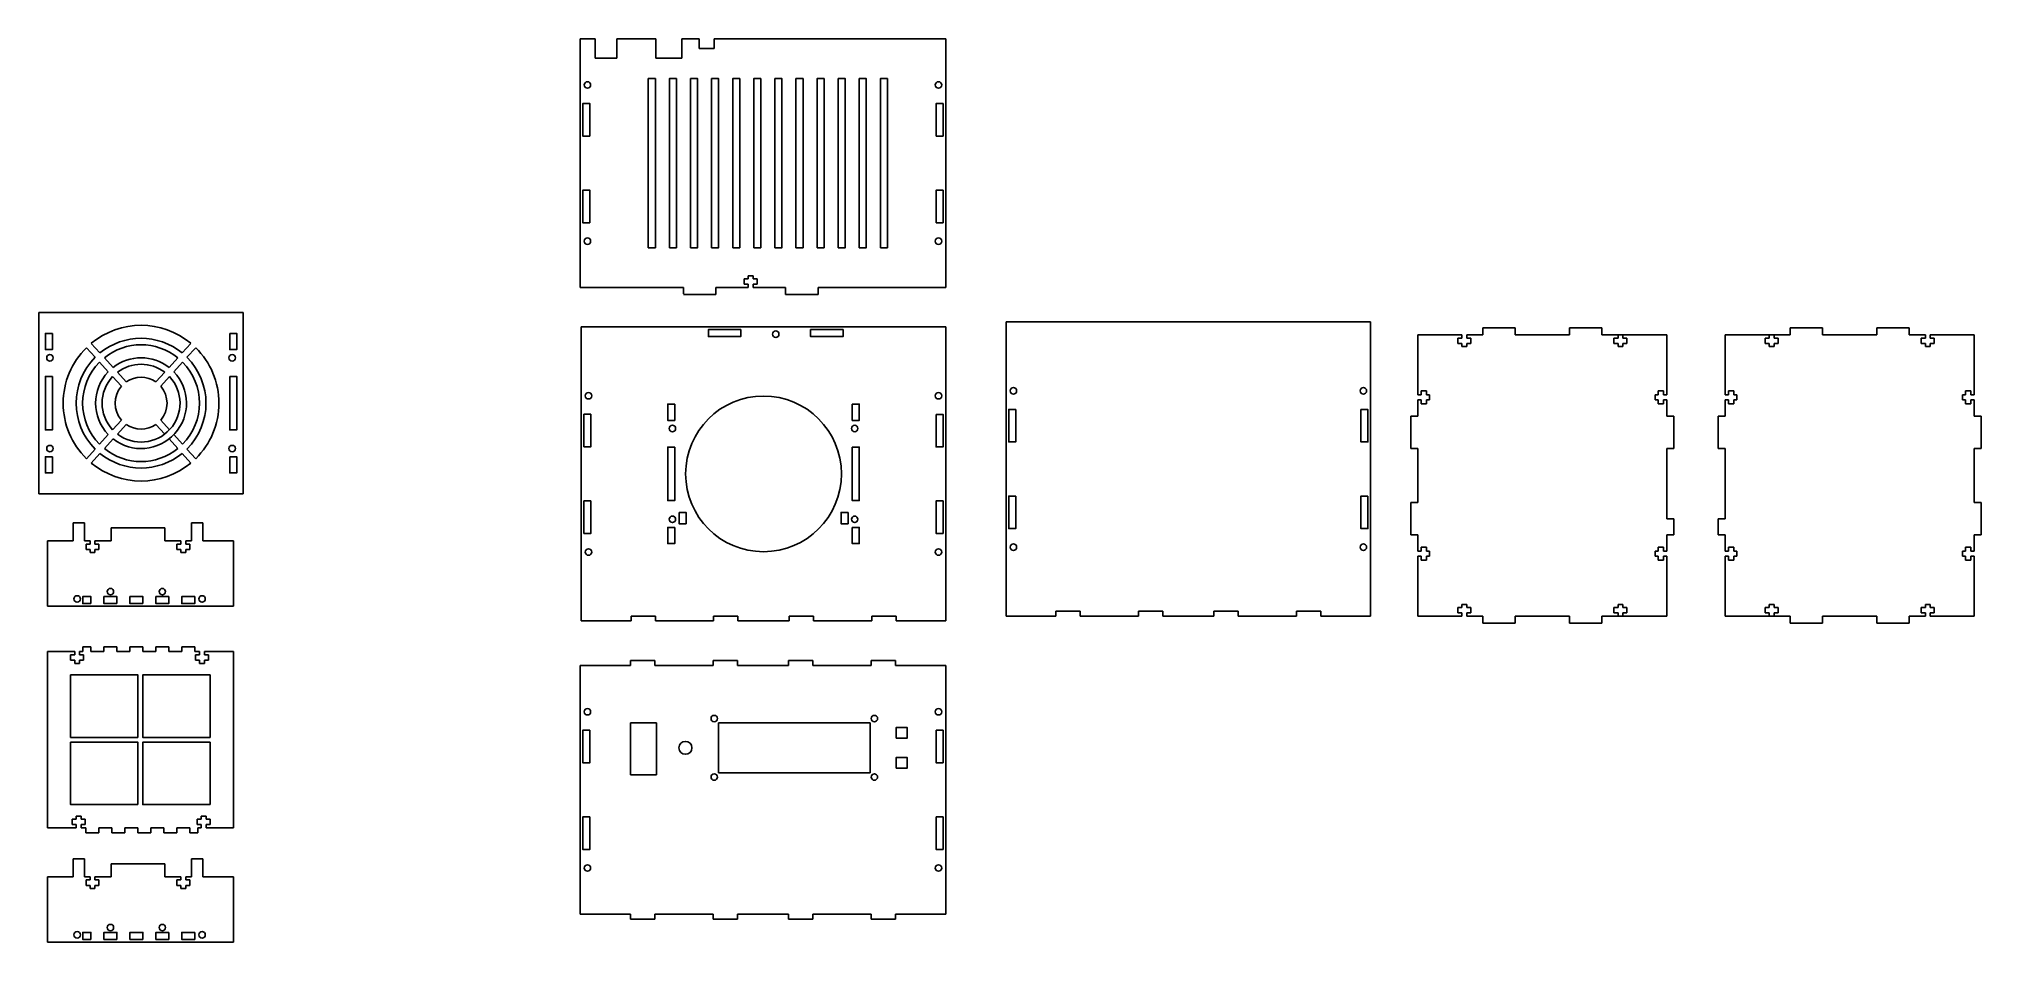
# Model space of a CAD drawing. Header units: millimetres. Extents: x -162 to 735, y 114 to 531.
import ezdxf

# ---------------------------------------------------------------- set-up
doc = ezdxf.new("R2010")
doc.units = ezdxf.units.MM
doc.layers.add('CAMADA_1', color=5, linetype='CONTINUOUS')

msp = doc.modelspace()

# ---------------------------------------------------------------- linework, layer by layer
at = {"layer": 'CAMADA_1', "linetype": 'Continuous'}
for p, q in [((87.89, 416.33), (87.89, 531.33)), ((87.89, 531.33), (94.89, 531.33)), ((94.89, 531.33), (94.89, 522.33)), ((104.89, 522.33), (104.89, 531.33)), ((104.89, 531.33), (122.89, 531.33)), ((122.89, 531.33), (122.89, 522.33)), ((134.89, 522.33), (134.89, 531.33)), ((134.89, 531.33), (142.89, 531.33)), ((142.89, 531.33), (142.89, 526.83)), ((149.89, 526.83), (149.89, 531.33)), ((149.89, 531.33), (256.89, 531.33)), ((256.89, 531.33), (256.89, 416.33)), ((94.89, 522.33), (104.89, 522.33)), ((122.89, 522.33), (134.89, 522.33)), ((142.89, 526.83), (149.89, 526.83)), ((111.14, 416.33), (87.89, 416.33)), ((111.14, 416.33), (135.64, 416.33)), ((135.64, 416.33), (135.64, 413.34)), ((135.64, 413.08), (150.64, 413.08)), ((150.64, 413.08), (150.64, 416.33)), ((150.64, 416.33), (165.64, 416.33)), ((167.89, 416.33), (182.89, 416.33)), ((182.89, 416.33), (182.89, 413.08)), ((182.89, 413.08), (197.89, 413.08)), ((197.89, 413.08), (197.89, 416.33)), ((197.89, 416.33), (233.64, 416.33)), ((233.64, 416.33), (256.89, 416.33)), ((-115.03, 404.84), (-162.28, 404.84)), ((-115.03, 404.84), (-67.78, 404.84)), ((88.42, 398.14), (88.42, 262.14)), ((88.42, 398.14), (256.92, 398.14)), ((256.92, 398.14), (256.92, 262.14)), ((284.78, 400.39), (284.78, 264.39)), ((284.78, 400.39), (453.28, 400.39)), ((453.28, 400.39), (453.28, 264.39)), ((505.12, 394.39), (505.12, 397.64)), ((505.12, 397.64), (520.12, 397.64)), ((520.12, 397.64), (520.12, 394.39)), ((545.19, 394.39), (545.19, 397.64)), ((545.19, 397.64), (560.19, 397.64)), ((560.19, 397.64), (560.19, 394.39)), ((662.17, 397.64), (647.17, 397.64)), ((647.17, 397.64), (647.17, 394.39)), ((662.17, 394.39), (662.17, 397.64)), ((702.25, 397.64), (687.25, 397.64)), ((687.25, 397.64), (687.25, 394.39)), ((702.25, 394.39), (702.25, 397.64)), ((-136.24, 384.05), (-140.27, 388.5)), ((-134.02, 386.06), (-138.05, 390.51)), ((-92.01, 390.51), (-96.04, 386.06)), ((-89.79, 388.5), (-93.82, 384.05)), ((475.15, 394.39), (475.15, 366.65)), ((475.15, 394.39), (495.43, 394.39)), ((497.68, 394.39), (505.12, 394.39)), ((520.12, 394.39), (545.19, 394.39)), ((560.19, 394.39), (590.15, 394.39)), ((590.15, 366.65), (590.15, 394.39)), ((647.17, 394.39), (617.21, 394.39)), ((617.21, 366.65), (617.21, 394.39)), ((687.25, 394.39), (662.17, 394.39)), ((709.69, 394.39), (702.25, 394.39)), ((732.21, 394.39), (711.94, 394.39)), ((732.21, 394.39), (732.21, 366.65)), ((-130.2, 377.36), (-134.23, 381.82)), ((-127.97, 379.38), (-132, 383.83)), ((-121.91, 372.67), (-125.95, 377.14)), ((-104.11, 377.14), (-108.15, 372.67)), ((-98.06, 383.83), (-102.09, 379.38)), ((-95.83, 381.82), (-99.86, 377.36)), ((-124.13, 370.66), (-128.18, 375.13)), ((-101.88, 375.13), (-105.93, 370.66)), ((475.15, 364.4), (475.15, 356.9)), ((590.15, 356.9), (590.15, 364.4)), ((617.21, 356.9), (617.21, 364.4)), ((732.21, 364.4), (732.21, 356.9)), ((-124.13, 355.01), (-128.18, 350.54)), ((-121.91, 353), (-125.95, 348.53)), ((-104.11, 348.53), (-108.15, 353)), ((-101.88, 350.54), (-105.93, 355.01)), ((475.15, 356.9), (471.9, 356.9)), ((471.9, 356.9), (471.9, 341.9)), ((590.15, 356.9), (593.4, 356.9)), ((593.4, 356.9), (593.4, 341.9)), ((617.21, 356.9), (613.96, 356.9)), ((613.96, 356.9), (613.96, 341.9)), ((732.21, 356.9), (735.46, 356.9)), ((735.46, 356.9), (735.46, 341.9)), ((-136.24, 341.62), (-140.27, 337.17)), ((-130.2, 348.31), (-134.23, 343.85)), ((-127.97, 346.3), (-132, 341.84)), ((-98.06, 341.84), (-102.09, 346.3)), ((-95.83, 343.85), (-99.86, 348.31)), ((-89.79, 337.17), (-93.82, 341.62)), ((471.9, 341.9), (475.15, 341.9)), ((475.15, 341.9), (475.15, 316.88)), ((593.4, 341.9), (590.15, 341.9)), ((590.15, 309.38), (590.15, 341.9)), ((613.96, 341.9), (617.21, 341.9)), ((617.21, 309.38), (617.21, 341.9)), ((735.46, 341.9), (732.21, 341.9)), ((732.21, 341.9), (732.21, 316.88)), ((-134.02, 339.61), (-138.05, 335.16)), ((-92.01, 335.16), (-96.04, 339.61)), ((-115.03, 326.84), (-115.03, 326.84)), ((-115.03, 320.84), (-162.28, 320.84)), ((-115.03, 320.84), (-67.78, 320.84)), ((475.15, 316.88), (471.9, 316.88)), ((471.9, 316.88), (471.9, 301.88)), ((732.21, 316.88), (735.46, 316.88)), ((735.46, 316.88), (735.46, 301.88)), ((590.15, 309.38), (593.4, 309.38)), ((593.4, 309.38), (593.4, 301.88)), ((617.21, 309.38), (613.96, 309.38)), ((613.96, 309.38), (613.96, 301.88)), ((-158.35, 268.93), (-158.35, 299.19)), ((-72.35, 268.93), (-72.35, 299.19)), ((471.9, 301.88), (475.15, 301.88)), ((475.15, 301.88), (475.15, 294.38)), ((593.4, 301.88), (590.15, 301.88)), ((590.15, 294.38), (590.15, 301.88)), ((613.96, 301.88), (617.21, 301.88)), ((617.21, 294.38), (617.21, 301.88)), ((735.46, 301.88), (732.21, 301.88)), ((732.21, 301.88), (732.21, 294.38)), ((475.15, 292.13), (475.15, 264.39)), ((590.15, 264.39), (590.15, 292.13)), ((617.21, 264.39), (617.21, 292.13)), ((732.21, 292.13), (732.21, 264.39)), ((256.92, 262.14), (256.92, 271.59)), ((453.28, 264.39), (453.28, 273.84)), ((88.42, 262.14), (111.42, 262.14)), ((111.42, 262.14), (88.42, 262.14)), ((233.92, 262.14), (256.92, 262.14)), ((284.78, 264.39), (307.78, 264.39)), ((307.78, 264.39), (284.78, 264.39)), ((430.28, 264.39), (453.28, 264.39)), ((475.15, 264.39), (495.43, 264.39)), ((497.68, 264.39), (505.12, 264.39)), ((505.12, 264.39), (505.12, 261.14)), ((505.12, 261.14), (520.12, 261.14)), ((520.12, 261.14), (520.12, 264.39)), ((520.12, 264.39), (545.19, 264.39)), ((545.19, 264.39), (545.19, 261.14)), ((545.19, 261.14), (560.19, 261.14)), ((560.19, 261.14), (560.19, 264.39)), ((560.19, 264.39), (590.15, 264.39)), ((647.17, 264.39), (617.21, 264.39)), ((647.17, 261.14), (647.17, 264.39)), ((662.17, 261.14), (647.17, 261.14)), ((687.25, 264.39), (662.17, 264.39)), ((662.17, 264.39), (662.17, 261.14)), ((687.25, 261.14), (687.25, 264.39)), ((702.25, 261.14), (687.25, 261.14)), ((709.69, 264.39), (702.25, 264.39)), ((702.25, 264.39), (702.25, 261.14)), ((732.21, 264.39), (711.94, 264.39)), ((-145.7, 247.93), (-158.35, 247.93)), ((-158.35, 247.93), (-158.35, 166.43)), ((-72.35, 247.93), (-72.35, 166.43)), ((111.14, 241.54), (87.89, 241.54)), ((87.89, 241.54), (87.89, 126.54)), ((233.64, 241.54), (256.89, 241.54)), ((256.89, 202.45), (256.89, 241.54)), ((111.21, 214.96), (111.21, 190.96)), ((123.21, 214.96), (111.21, 214.96)), ((123.21, 190.96), (123.21, 214.96)), ((151.9, 214.96), (221.9, 214.96)), ((151.9, 214.96), (151.9, 191.96)), ((221.9, 191.96), (221.9, 214.96)), ((256.89, 202.45), (256.89, 126.54)), ((111.21, 190.96), (123.21, 190.96)), ((151.9, 191.96), (221.9, 191.96)), ((-140.5, 164.18), (-134.5, 164.18)), ((-128.5, 164.18), (-122.5, 164.18)), ((-110.5, 164.18), (-116.5, 164.18)), ((-98.5, 164.18), (-104.5, 164.18)), ((-88.75, 164.18), (-92.5, 164.18)), ((-85, 166.43), (-72.35, 166.43)), ((-158.35, 113.58), (-158.35, 143.84)), ((-72.35, 113.58), (-72.35, 143.84)), ((111.14, 126.54), (87.89, 126.54)), ((233.64, 126.54), (256.89, 126.54))]:
    msp.add_line(p, q, dxfattribs=at)
at = {"layer": 'CAMADA_1', "color": 5}
for p, q in [((163.77, 420.33), (165.64, 420.33)), ((163.77, 420.33), (163.77, 417.83)), ((163.77, 417.83), (165.64, 417.83)), ((167.89, 421.73), (165.64, 421.73)), ((165.64, 421.73), (165.64, 420.33)), ((165.64, 417.83), (165.64, 416.33)), ((167.89, 420.33), (167.89, 421.73)), ((167.89, 420.33), (169.77, 420.33)), ((167.89, 416.33), (167.89, 417.83)), ((167.89, 417.83), (169.77, 417.83)), ((169.77, 420.33), (169.77, 417.83)), ((-162.28, 404.84), (-162.28, 320.84)), ((-67.78, 404.84), (-67.78, 320.84)), ((493.56, 392.89), (495.43, 392.89)), ((493.56, 390.39), (493.56, 392.89)), ((493.56, 390.39), (495.43, 390.39)), ((495.43, 392.89), (495.43, 394.39)), ((495.43, 388.99), (495.43, 390.39)), ((497.68, 388.99), (495.43, 388.99)), ((497.68, 394.39), (497.68, 392.89)), ((497.68, 392.89), (499.56, 392.89)), ((497.68, 390.39), (499.56, 390.39)), ((497.68, 390.39), (497.68, 388.99)), ((499.56, 390.39), (499.56, 392.89)), ((567.63, 392.89), (565.75, 392.89)), ((565.75, 390.39), (565.75, 392.89)), ((567.63, 390.39), (565.75, 390.39)), ((567.63, 394.39), (567.63, 392.89)), ((567.63, 390.39), (567.63, 388.99)), ((567.63, 388.99), (569.88, 388.99)), ((569.88, 392.89), (569.88, 394.39)), ((571.75, 392.89), (569.88, 392.89)), ((569.88, 388.99), (569.88, 390.39)), ((571.75, 390.39), (569.88, 390.39)), ((571.75, 390.39), (571.75, 392.89)), ((635.61, 392.89), (637.49, 392.89)), ((635.61, 390.39), (635.61, 392.89)), ((635.61, 390.39), (637.49, 390.39)), ((637.49, 392.89), (637.49, 394.39)), ((637.49, 388.99), (637.49, 390.39)), ((639.74, 388.99), (637.49, 388.99)), ((639.74, 394.39), (639.74, 392.89)), ((639.74, 392.89), (641.61, 392.89)), ((639.74, 390.39), (641.61, 390.39)), ((639.74, 390.39), (639.74, 388.99)), ((641.61, 390.39), (641.61, 392.89)), ((709.69, 392.89), (707.81, 392.89)), ((707.81, 390.39), (707.81, 392.89)), ((709.69, 390.39), (707.81, 390.39)), ((709.69, 394.39), (709.69, 392.89)), ((709.69, 390.39), (709.69, 388.99)), ((709.69, 388.99), (711.94, 388.99)), ((711.94, 392.89), (711.94, 394.39)), ((713.81, 392.89), (711.94, 392.89)), ((711.94, 388.99), (711.94, 390.39)), ((713.81, 390.39), (711.94, 390.39)), ((713.81, 390.39), (713.81, 392.89)), ((476.65, 366.65), (476.65, 368.52)), ((479.15, 368.52), (476.65, 368.52)), ((476.65, 366.65), (476.65, 368.52)), ((479.15, 368.52), (476.65, 368.52)), ((479.15, 366.65), (479.15, 368.52)), ((479.15, 366.65), (479.15, 368.52)), ((586.15, 368.52), (586.15, 366.65)), ((586.15, 368.52), (588.65, 368.52)), ((586.15, 368.52), (586.15, 366.65)), ((586.15, 368.52), (588.65, 368.52)), ((588.65, 368.52), (588.65, 366.65)), ((588.65, 368.52), (588.65, 366.65)), ((618.71, 368.52), (618.71, 366.65)), ((621.21, 368.52), (618.71, 368.52)), ((618.71, 368.52), (618.71, 366.65)), ((621.21, 368.52), (618.71, 368.52)), ((621.21, 368.52), (621.21, 366.65)), ((621.21, 368.52), (621.21, 366.65)), ((728.21, 366.65), (728.21, 368.52)), ((728.21, 368.52), (730.71, 368.52)), ((728.21, 366.65), (728.21, 368.52)), ((728.21, 368.52), (730.71, 368.52)), ((730.71, 366.65), (730.71, 368.52)), ((730.71, 366.65), (730.71, 368.52)), ((475.15, 366.65), (476.65, 366.65)), ((475.15, 366.65), (476.65, 366.65)), ((476.65, 364.4), (475.15, 364.4)), ((476.65, 364.4), (475.15, 364.4)), ((476.65, 362.52), (476.65, 364.4)), ((476.65, 362.52), (476.65, 364.4)), ((479.15, 362.52), (476.65, 362.52)), ((479.15, 362.52), (476.65, 362.52)), ((479.15, 366.65), (480.55, 366.65)), ((479.15, 366.65), (480.55, 366.65)), ((480.55, 364.4), (479.15, 364.4)), ((479.15, 362.52), (479.15, 364.4)), ((480.55, 364.4), (479.15, 364.4)), ((479.15, 362.52), (479.15, 364.4)), ((480.55, 366.65), (480.55, 364.4)), ((480.55, 366.65), (480.55, 364.4)), ((584.75, 364.4), (584.75, 366.65)), ((584.75, 366.65), (586.15, 366.65)), ((584.75, 364.4), (584.75, 366.65)), ((584.75, 366.65), (586.15, 366.65)), ((586.15, 364.4), (584.75, 364.4)), ((586.15, 364.4), (584.75, 364.4)), ((586.15, 364.4), (586.15, 362.52)), ((586.15, 364.4), (586.15, 362.52)), ((586.15, 362.52), (588.65, 362.52)), ((586.15, 362.52), (588.65, 362.52)), ((588.65, 366.65), (590.15, 366.65)), ((588.65, 366.65), (590.15, 366.65)), ((590.15, 364.4), (588.65, 364.4)), ((588.65, 364.4), (588.65, 362.52)), ((590.15, 364.4), (588.65, 364.4)), ((588.65, 364.4), (588.65, 362.52)), ((618.71, 366.65), (617.21, 366.65)), ((618.71, 366.65), (617.21, 366.65)), ((617.21, 364.4), (618.71, 364.4)), ((617.21, 364.4), (618.71, 364.4)), ((618.71, 364.4), (618.71, 362.52)), ((618.71, 364.4), (618.71, 362.52)), ((621.21, 362.52), (618.71, 362.52)), ((621.21, 362.52), (618.71, 362.52)), ((622.61, 366.65), (621.21, 366.65)), ((622.61, 366.65), (621.21, 366.65)), ((621.21, 364.4), (621.21, 362.52)), ((621.21, 364.4), (622.61, 364.4)), ((621.21, 364.4), (621.21, 362.52)), ((621.21, 364.4), (622.61, 364.4)), ((622.61, 364.4), (622.61, 366.65)), ((622.61, 364.4), (622.61, 366.65)), ((728.21, 366.65), (726.81, 366.65)), ((726.81, 366.65), (726.81, 364.4)), ((728.21, 366.65), (726.81, 366.65)), ((726.81, 366.65), (726.81, 364.4)), ((726.81, 364.4), (728.21, 364.4)), ((726.81, 364.4), (728.21, 364.4)), ((728.21, 362.52), (728.21, 364.4)), ((728.21, 362.52), (728.21, 364.4)), ((728.21, 362.52), (730.71, 362.52)), ((728.21, 362.52), (730.71, 362.52)), ((732.21, 366.65), (730.71, 366.65)), ((732.21, 366.65), (730.71, 366.65)), ((730.71, 362.52), (730.71, 364.4)), ((730.71, 364.4), (732.21, 364.4)), ((730.71, 362.52), (730.71, 364.4)), ((730.71, 364.4), (732.21, 364.4)), ((-141.23, 307.44), (-146.48, 307.44)), ((-146.48, 307.44), (-146.48, 299.19)), ((-141.23, 299.19), (-141.23, 307.44)), ((-86.48, 307.44), (-91.73, 307.44)), ((-91.73, 307.44), (-91.73, 299.19)), ((-86.48, 299.19), (-86.48, 307.44)), ((-146.48, 299.19), (-158.35, 299.19)), ((-138.6, 299.19), (-141.23, 299.19)), ((-140.48, 297.69), (-138.6, 297.69)), ((-140.48, 295.19), (-140.48, 297.69)), ((-138.6, 297.69), (-138.6, 299.19)), ((-128.85, 299.19), (-136.35, 299.19)), ((-136.35, 299.19), (-136.35, 297.69)), ((-136.35, 297.69), (-134.48, 297.69)), ((-134.48, 295.19), (-134.48, 297.69)), ((-117.25, 305.19), (-128.85, 305.19)), ((-128.85, 305.19), (-128.85, 299.19)), ((-104.1, 305.19), (-117.25, 305.19)), ((-104.1, 299.19), (-104.1, 305.19)), ((-96.6, 299.19), (-104.1, 299.19)), ((-98.48, 297.69), (-96.6, 297.69)), ((-98.48, 295.19), (-98.48, 297.69)), ((-96.6, 297.69), (-96.6, 299.19)), ((-91.73, 299.19), (-94.35, 299.19)), ((-94.35, 299.19), (-94.35, 297.69)), ((-94.35, 297.69), (-92.48, 297.69)), ((-92.48, 295.19), (-92.48, 297.69)), ((-72.35, 299.19), (-86.48, 299.19)), ((476.65, 296.26), (476.65, 294.38)), ((479.15, 296.26), (476.65, 296.26)), ((476.65, 296.26), (476.65, 294.38)), ((479.15, 296.26), (476.65, 296.26)), ((479.15, 296.26), (479.15, 294.38)), ((479.15, 296.26), (479.15, 294.38)), ((586.15, 296.26), (586.15, 294.38)), ((586.15, 296.26), (588.65, 296.26)), ((586.15, 296.26), (586.15, 294.38)), ((586.15, 296.26), (588.65, 296.26)), ((588.65, 296.26), (588.65, 294.38)), ((588.65, 296.26), (588.65, 294.38)), ((618.71, 296.26), (618.71, 294.38)), ((621.21, 296.26), (618.71, 296.26)), ((618.71, 296.26), (618.71, 294.38)), ((621.21, 296.26), (618.71, 296.26)), ((621.21, 296.26), (621.21, 294.38)), ((621.21, 296.26), (621.21, 294.38)), ((728.21, 296.26), (728.21, 294.38)), ((728.21, 296.26), (730.71, 296.26)), ((728.21, 296.26), (728.21, 294.38)), ((728.21, 296.26), (730.71, 296.26)), ((730.71, 296.26), (730.71, 294.38)), ((730.71, 296.26), (730.71, 294.38)), ((-140.48, 295.19), (-138.6, 295.19)), ((-138.6, 293.79), (-138.6, 295.19)), ((-136.35, 293.79), (-138.6, 293.79)), ((-136.35, 295.19), (-134.48, 295.19)), ((-136.35, 295.19), (-136.35, 293.79)), ((-98.48, 295.19), (-96.6, 295.19)), ((-96.6, 293.79), (-96.6, 295.19)), ((-94.35, 293.79), (-96.6, 293.79)), ((-94.35, 295.19), (-92.48, 295.19)), ((-94.35, 295.19), (-94.35, 293.79)), ((476.65, 294.38), (475.15, 294.38)), ((476.65, 294.38), (475.15, 294.38)), ((475.15, 292.13), (476.65, 292.13)), ((475.15, 292.13), (476.65, 292.13)), ((476.65, 292.13), (476.65, 290.26)), ((476.65, 292.13), (476.65, 290.26)), ((479.15, 290.26), (476.65, 290.26)), ((479.15, 290.26), (476.65, 290.26)), ((480.55, 294.38), (479.15, 294.38)), ((480.55, 294.38), (479.15, 294.38)), ((479.15, 292.13), (479.15, 290.26)), ((479.15, 292.13), (480.55, 292.13)), ((479.15, 292.13), (479.15, 290.26)), ((479.15, 292.13), (480.55, 292.13)), ((480.55, 292.13), (480.55, 294.38)), ((480.55, 292.13), (480.55, 294.38)), ((584.75, 292.13), (584.75, 294.38)), ((584.75, 294.38), (586.15, 294.38)), ((584.75, 292.13), (584.75, 294.38)), ((584.75, 294.38), (586.15, 294.38)), ((586.15, 292.13), (584.75, 292.13)), ((586.15, 292.13), (584.75, 292.13)), ((586.15, 292.13), (586.15, 290.26)), ((586.15, 292.13), (586.15, 290.26)), ((586.15, 290.26), (588.65, 290.26)), ((586.15, 290.26), (588.65, 290.26)), ((588.65, 294.38), (590.15, 294.38)), ((588.65, 294.38), (590.15, 294.38)), ((590.15, 292.13), (588.65, 292.13)), ((588.65, 292.13), (588.65, 290.26)), ((590.15, 292.13), (588.65, 292.13)), ((588.65, 292.13), (588.65, 290.26)), ((618.71, 294.38), (617.21, 294.38)), ((618.71, 294.38), (617.21, 294.38)), ((617.21, 292.13), (618.71, 292.13)), ((617.21, 292.13), (618.71, 292.13)), ((618.71, 292.13), (618.71, 290.26)), ((618.71, 292.13), (618.71, 290.26)), ((621.21, 290.26), (618.71, 290.26)), ((621.21, 290.26), (618.71, 290.26)), ((622.61, 294.38), (621.21, 294.38)), ((622.61, 294.38), (621.21, 294.38)), ((621.21, 292.13), (621.21, 290.26)), ((621.21, 292.13), (622.61, 292.13)), ((621.21, 292.13), (621.21, 290.26)), ((621.21, 292.13), (622.61, 292.13)), ((622.61, 292.13), (622.61, 294.38)), ((622.61, 292.13), (622.61, 294.38)), ((726.81, 292.13), (726.81, 294.38)), ((726.81, 294.38), (728.21, 294.38)), ((726.81, 292.13), (726.81, 294.38)), ((726.81, 294.38), (728.21, 294.38)), ((728.21, 292.13), (726.81, 292.13)), ((728.21, 292.13), (726.81, 292.13)), ((728.21, 292.13), (728.21, 290.26)), ((728.21, 292.13), (728.21, 290.26)), ((728.21, 290.26), (730.71, 290.26)), ((728.21, 290.26), (730.71, 290.26)), ((730.71, 294.38), (732.21, 294.38)), ((730.71, 294.38), (732.21, 294.38)), ((732.21, 292.13), (730.71, 292.13)), ((730.71, 292.13), (730.71, 290.26)), ((732.21, 292.13), (730.71, 292.13)), ((730.71, 292.13), (730.71, 290.26)), ((497.68, 269.79), (495.43, 269.79)), ((495.43, 269.79), (495.43, 268.39)), ((497.68, 268.39), (497.68, 269.79)), ((567.63, 268.39), (567.63, 269.79)), ((567.63, 269.79), (569.88, 269.79)), ((569.88, 269.79), (569.88, 268.39)), ((639.74, 269.79), (637.49, 269.79)), ((637.49, 269.79), (637.49, 268.39)), ((639.74, 268.39), (639.74, 269.79)), ((709.69, 268.39), (709.69, 269.79)), ((709.69, 269.79), (711.94, 269.79)), ((711.94, 269.79), (711.94, 268.39)), ((-158.35, 268.93), (-72.35, 268.93)), ((111.42, 262.14), (111.42, 264.39)), ((111.42, 264.39), (122.67, 264.39)), ((122.67, 264.39), (122.67, 262.14)), ((149.6, 262.14), (149.6, 264.39)), ((149.6, 264.39), (160.85, 264.39)), ((160.85, 264.39), (160.85, 262.14)), ((195.75, 264.39), (184.5, 264.39)), ((184.5, 264.39), (184.5, 262.14)), ((195.75, 262.14), (195.75, 264.39)), ((233.92, 264.39), (222.67, 264.39)), ((222.67, 264.39), (222.67, 262.14)), ((233.92, 262.14), (233.92, 264.39)), ((307.78, 264.39), (307.78, 266.64)), ((307.78, 266.64), (319.03, 266.64)), ((319.03, 266.64), (319.03, 264.39)), ((345.96, 264.39), (345.96, 266.64)), ((345.96, 266.64), (357.21, 266.64)), ((357.21, 266.64), (357.21, 264.39)), ((392.11, 266.64), (380.86, 266.64)), ((380.86, 266.64), (380.86, 264.39)), ((392.11, 264.39), (392.11, 266.64)), ((430.28, 266.64), (419.03, 266.64)), ((419.03, 266.64), (419.03, 264.39)), ((430.28, 264.39), (430.28, 266.64)), ((493.56, 268.39), (495.43, 268.39)), ((493.56, 268.39), (493.56, 265.89)), ((493.56, 265.89), (495.43, 265.89)), ((495.43, 265.89), (495.43, 264.39)), ((497.68, 268.39), (499.56, 268.39)), ((497.68, 264.39), (497.68, 265.89)), ((497.68, 265.89), (499.56, 265.89)), ((499.56, 268.39), (499.56, 265.89)), ((567.63, 268.39), (565.75, 268.39)), ((565.75, 268.39), (565.75, 265.89)), ((567.63, 265.89), (565.75, 265.89)), ((567.63, 264.39), (567.63, 265.89)), ((571.75, 268.39), (569.88, 268.39)), ((571.75, 265.89), (569.88, 265.89)), ((569.88, 265.89), (569.88, 264.39)), ((571.75, 268.39), (571.75, 265.89)), ((635.61, 268.39), (637.49, 268.39)), ((635.61, 268.39), (635.61, 265.89)), ((635.61, 265.89), (637.49, 265.89)), ((637.49, 265.89), (637.49, 264.39)), ((639.74, 268.39), (641.61, 268.39)), ((639.74, 264.39), (639.74, 265.89)), ((639.74, 265.89), (641.61, 265.89)), ((641.61, 268.39), (641.61, 265.89)), ((709.69, 268.39), (707.81, 268.39)), ((707.81, 268.39), (707.81, 265.89)), ((709.69, 265.89), (707.81, 265.89)), ((709.69, 264.39), (709.69, 265.89)), ((713.81, 268.39), (711.94, 268.39)), ((713.81, 265.89), (711.94, 265.89)), ((711.94, 265.89), (711.94, 264.39)), ((713.81, 268.39), (713.81, 265.89)), ((-147.58, 246.43), (-145.7, 246.43)), ((-147.58, 243.93), (-147.58, 246.43)), ((-147.58, 243.93), (-145.7, 243.93)), ((-145.7, 246.43), (-145.7, 247.93)), ((-145.7, 242.53), (-145.7, 243.93)), ((-143.45, 242.53), (-145.7, 242.53)), ((-141.95, 247.93), (-143.45, 247.93)), ((-143.45, 247.93), (-143.45, 246.43)), ((-143.45, 246.43), (-141.58, 246.43)), ((-143.45, 243.93), (-141.58, 243.93)), ((-143.45, 243.93), (-143.45, 242.53)), ((-138.2, 250.18), (-141.95, 250.18)), ((-141.95, 250.18), (-141.95, 247.93)), ((-141.58, 243.93), (-141.58, 246.43)), ((-138.2, 247.93), (-138.2, 250.18)), ((-132.2, 247.93), (-138.2, 247.93)), ((-126.2, 250.18), (-132.2, 250.18)), ((-132.2, 250.18), (-132.2, 247.93)), ((-126.2, 247.93), (-126.2, 250.18)), ((-120.2, 247.93), (-126.2, 247.93)), ((-114.2, 250.18), (-120.2, 250.18)), ((-120.2, 250.18), (-120.2, 247.93)), ((-114.2, 247.93), (-114.2, 250.18)), ((-108.2, 247.93), (-114.2, 247.93)), ((-102.2, 250.18), (-108.2, 250.18)), ((-108.2, 250.18), (-108.2, 247.93)), ((-102.2, 247.93), (-102.2, 250.18)), ((-96.2, 247.93), (-102.2, 247.93)), ((-90.2, 250.18), (-96.2, 250.18)), ((-96.2, 250.18), (-96.2, 247.93)), ((-90.2, 247.93), (-90.2, 250.18)), ((-87.98, 247.93), (-90.2, 247.93)), ((-89.85, 246.43), (-87.98, 246.43)), ((-89.85, 243.93), (-89.85, 246.43)), ((-89.85, 243.93), (-87.98, 243.93)), ((-87.98, 246.43), (-87.98, 247.93)), ((-87.98, 242.53), (-87.98, 243.93)), ((-85.73, 242.53), (-87.98, 242.53)), ((-72.35, 247.93), (-85.73, 247.93)), ((-85.73, 247.93), (-85.73, 246.43)), ((-85.73, 246.43), (-83.85, 246.43)), ((-85.73, 243.93), (-83.85, 243.93)), ((-85.73, 243.93), (-85.73, 242.53)), ((-83.85, 243.93), (-83.85, 246.43)), ((111.14, 241.54), (111.14, 243.79)), ((111.14, 243.79), (122.39, 243.79)), ((122.39, 243.79), (122.39, 241.54)), ((149.32, 241.54), (149.32, 243.79)), ((149.32, 243.79), (160.57, 243.79)), ((160.57, 243.79), (160.57, 241.54)), ((195.47, 243.79), (184.22, 243.79)), ((184.22, 243.79), (184.22, 241.54)), ((195.47, 241.54), (195.47, 243.79)), ((233.64, 243.79), (222.39, 243.79)), ((222.39, 243.79), (222.39, 241.54)), ((233.64, 241.54), (233.64, 243.79)), ((-142.73, 171.83), (-144.98, 171.83)), ((-144.98, 171.83), (-144.98, 170.43)), ((-143.45, 177.18), (-141.95, 177.18)), ((-142.73, 170.43), (-142.73, 171.83)), ((-138.2, 177.18), (-132.2, 177.18)), ((-126.2, 177.18), (-120.2, 177.18)), ((-114.2, 177.18), (-108.2, 177.18)), ((-102.2, 177.18), (-96.2, 177.18)), ((-90.2, 177.18), (-87.95, 177.18)), ((-85, 171.83), (-87.25, 171.83)), ((-87.25, 171.83), (-87.25, 170.43)), ((-85, 170.43), (-85, 171.83)), ((-158.35, 166.43), (-144.98, 166.43)), ((-146.85, 170.43), (-144.98, 170.43)), ((-146.85, 170.43), (-146.85, 167.93)), ((-146.85, 167.93), (-144.98, 167.93)), ((-144.98, 167.93), (-144.98, 166.43)), ((-142.73, 170.43), (-140.85, 170.43)), ((-142.73, 166.43), (-142.73, 167.93)), ((-142.73, 167.93), (-140.85, 167.93)), ((-142.73, 166.43), (-140.5, 166.43)), ((-140.85, 170.43), (-140.85, 167.93)), ((-140.5, 166.43), (-140.5, 164.18)), ((-134.5, 164.18), (-134.5, 166.43)), ((-134.5, 166.43), (-128.5, 166.43)), ((-128.5, 166.43), (-128.5, 164.18)), ((-122.5, 164.18), (-122.5, 166.43)), ((-122.5, 166.43), (-116.5, 166.43)), ((-116.5, 166.43), (-116.5, 164.18)), ((-110.5, 164.18), (-110.5, 166.43)), ((-110.5, 166.43), (-104.5, 166.43)), ((-104.5, 166.43), (-104.5, 164.18)), ((-98.5, 164.18), (-98.5, 166.43)), ((-98.5, 166.43), (-92.5, 166.43)), ((-92.5, 166.43), (-92.5, 164.18)), ((-89.13, 170.43), (-87.25, 170.43)), ((-89.13, 170.43), (-89.13, 167.93)), ((-89.13, 167.93), (-87.25, 167.93)), ((-88.75, 164.18), (-88.75, 166.43)), ((-88.75, 166.43), (-87.25, 166.43)), ((-87.25, 167.93), (-87.25, 166.43)), ((-85, 170.43), (-83.13, 170.43)), ((-85, 166.43), (-85, 167.93)), ((-85, 167.93), (-83.13, 167.93)), ((-83.13, 170.43), (-83.13, 167.93)), ((-146.48, 143.84), (-158.35, 143.84)), ((-141.23, 152.09), (-146.48, 152.09)), ((-146.48, 152.09), (-146.48, 143.84)), ((-141.23, 143.84), (-141.23, 152.09)), ((-138.6, 143.84), (-141.23, 143.84)), ((-138.6, 142.34), (-138.6, 143.84)), ((-128.85, 143.84), (-136.35, 143.84)), ((-136.35, 143.84), (-136.35, 142.34)), ((-117.25, 149.84), (-128.85, 149.84)), ((-128.85, 149.84), (-128.85, 143.84)), ((-104.1, 149.84), (-117.25, 149.84)), ((-104.1, 143.84), (-104.1, 149.84)), ((-96.6, 143.84), (-104.1, 143.84)), ((-96.6, 142.34), (-96.6, 143.84)), ((-91.73, 143.84), (-94.35, 143.84)), ((-94.35, 143.84), (-94.35, 142.34)), ((-86.48, 152.09), (-91.73, 152.09)), ((-91.73, 152.09), (-91.73, 143.84)), ((-86.48, 143.84), (-86.48, 152.09)), ((-72.35, 143.84), (-86.48, 143.84)), ((-140.48, 142.34), (-138.6, 142.34)), ((-140.48, 139.84), (-140.48, 142.34)), ((-140.48, 139.84), (-138.6, 139.84)), ((-138.6, 138.44), (-138.6, 139.84)), ((-136.35, 138.44), (-138.6, 138.44)), ((-136.35, 142.34), (-134.48, 142.34)), ((-136.35, 139.84), (-134.48, 139.84)), ((-136.35, 139.84), (-136.35, 138.44)), ((-134.48, 139.84), (-134.48, 142.34)), ((-98.48, 142.34), (-96.6, 142.34)), ((-98.48, 139.84), (-98.48, 142.34)), ((-98.48, 139.84), (-96.6, 139.84)), ((-96.6, 138.44), (-96.6, 139.84)), ((-94.35, 138.44), (-96.6, 138.44)), ((-94.35, 142.34), (-92.48, 142.34)), ((-94.35, 139.84), (-92.48, 139.84)), ((-94.35, 139.84), (-94.35, 138.44)), ((-92.48, 139.84), (-92.48, 142.34)), ((111.14, 126.54), (111.14, 124.29)), ((122.39, 124.29), (122.39, 126.54)), ((149.32, 126.54), (149.32, 124.29)), ((160.57, 124.29), (160.57, 126.54)), ((184.22, 124.29), (184.22, 126.54)), ((195.47, 126.54), (195.47, 124.29)), ((222.39, 124.29), (222.39, 126.54)), ((233.64, 126.54), (233.64, 124.29)), ((111.14, 124.29), (122.39, 124.29)), ((149.32, 124.29), (160.57, 124.29)), ((195.47, 124.29), (184.22, 124.29)), ((233.64, 124.29), (222.39, 124.29)), ((-158.35, 113.58), (-72.35, 113.58))]:
    msp.add_line(p, q, dxfattribs=at)
for points in [[(119.42, 434.7), (119.42, 512.96), (122.67, 512.96), (122.67, 434.7)], [(129.17, 434.7), (129.17, 512.96), (132.42, 512.96), (132.42, 434.7)], [(138.92, 434.7), (138.92, 512.96), (142.17, 512.96), (142.17, 434.7)], [(148.67, 434.7), (148.67, 512.96), (151.92, 512.96), (151.92, 434.7)], [(158.42, 434.7), (158.42, 512.96), (161.67, 512.96), (161.67, 434.7)], [(168.17, 434.7), (168.17, 512.96), (171.42, 512.96), (171.42, 434.7)], [(177.92, 434.7), (177.92, 512.96), (181.17, 512.96), (181.17, 434.7)], [(187.67, 434.7), (187.67, 512.96), (190.92, 512.96), (190.92, 434.7)], [(197.42, 434.7), (197.42, 512.96), (200.67, 512.96), (200.67, 434.7)], [(207.17, 434.7), (207.17, 512.96), (210.42, 512.96), (210.42, 434.7)], [(216.92, 434.7), (216.92, 512.96), (220.17, 512.96), (220.17, 434.7)], [(226.67, 434.7), (226.67, 512.96), (229.92, 512.96), (229.92, 434.7)], [(92.39, 486.37), (92.39, 501.37), (89.14, 501.37), (89.14, 486.37)], [(252.39, 486.37), (252.39, 501.37), (255.64, 501.37), (255.64, 486.37)], [(92.39, 446.29), (92.39, 461.29), (89.14, 461.29), (89.14, 446.29)], [(252.39, 446.29), (252.39, 461.29), (255.64, 461.29), (255.64, 446.29)], [(-156.03, 395.09), (-159.28, 395.09), (-159.28, 387.59), (-156.03, 387.59)], [(-74.03, 395.09), (-70.78, 395.09), (-70.78, 387.59), (-74.03, 387.59)], [(162.17, 396.89), (147.17, 396.89), (147.17, 393.64), (162.17, 393.64)], [(209.42, 396.89), (194.42, 396.89), (194.42, 393.64), (209.42, 393.64)], [(-156.03, 375.21), (-159.28, 375.21), (-159.28, 350.46), (-156.03, 350.46), (-156.03, 362.84)], [(-156.03, 375.21), (-159.28, 375.21), (-159.28, 350.46), (-156.03, 350.46), (-156.03, 362.84)], [(-74.03, 375.21), (-70.78, 375.21), (-70.78, 350.46), (-74.03, 350.46), (-74.03, 362.84)], [(-74.03, 375.21), (-70.78, 375.21), (-70.78, 350.46), (-74.03, 350.46), (-74.03, 362.84)], [(131.67, 362.39), (128.42, 362.39), (128.42, 354.89), (131.67, 354.89)], [(213.67, 362.39), (216.92, 362.39), (216.92, 354.89), (213.67, 354.89)], [(289.28, 359.96), (289.28, 344.96), (286.03, 344.96), (286.03, 359.96)], [(448.78, 359.9), (452.03, 359.9), (452.03, 344.9), (448.78, 344.9)], [(92.91, 357.71), (92.91, 342.71), (89.66, 342.71), (89.66, 357.71)], [(252.42, 357.64), (255.67, 357.64), (255.67, 342.64), (252.42, 342.64)], [(131.67, 342.51), (128.42, 342.51), (128.42, 317.76), (131.67, 317.76), (131.67, 330.14)], [(213.67, 342.51), (216.92, 342.51), (216.92, 317.76), (213.67, 317.76), (213.67, 330.14)], [(-156.03, 338.09), (-159.28, 338.09), (-159.28, 330.59), (-156.03, 330.59)], [(-74.03, 338.09), (-70.78, 338.09), (-70.78, 330.59), (-74.03, 330.59)], [(92.92, 317.63), (92.92, 302.63), (89.67, 302.63), (89.67, 317.63)], [(255.67, 317.63), (255.67, 302.63), (252.42, 302.63), (252.42, 317.63)], [(289.28, 319.88), (289.28, 304.88), (286.03, 304.88), (286.03, 319.88)], [(452.03, 319.88), (452.03, 304.88), (448.78, 304.88), (448.78, 319.88)], [(131.67, 305.39), (128.42, 305.39), (128.42, 297.89), (131.67, 297.89)], [(133.62, 312.34), (133.62, 307.09), (136.87, 307.09), (136.87, 312.34)], [(211.73, 312.34), (211.73, 307.09), (208.48, 307.09), (208.48, 312.34)], [(213.67, 305.39), (216.92, 305.39), (216.92, 297.89), (213.67, 297.89)], [(-138.2, 270.18), (-141.95, 270.18), (-141.95, 273.43), (-138.2, 273.43)], [(-126.2, 270.18), (-132.2, 270.18), (-132.2, 273.43), (-126.2, 273.43)], [(-114.2, 270.18), (-120.2, 270.18), (-120.2, 273.43), (-114.2, 273.43)], [(-102.2, 273.43), (-102.2, 270.18), (-108.2, 270.18), (-108.2, 273.43)], [(-90.2, 273.43), (-90.2, 270.18), (-96.2, 270.18), (-96.2, 273.43)], [(92.39, 211.58), (92.39, 196.58), (89.14, 196.58), (89.14, 211.58)], [(252.39, 211.58), (252.39, 196.58), (255.64, 196.58), (255.64, 211.58)], [(92.39, 171.5), (92.39, 156.5), (89.14, 156.5), (89.14, 171.5)], [(252.39, 171.5), (252.39, 156.5), (255.64, 156.5), (255.64, 171.5)], [(-138.2, 114.83), (-141.95, 114.83), (-141.95, 118.08), (-138.2, 118.08)], [(-126.2, 114.83), (-132.2, 114.83), (-132.2, 118.08), (-126.2, 118.08)], [(-114.2, 114.83), (-120.2, 114.83), (-120.2, 118.08), (-114.2, 118.08)], [(-102.2, 118.08), (-102.2, 114.83), (-108.2, 114.83), (-108.2, 118.08)], [(-90.2, 118.08), (-90.2, 114.83), (-96.2, 114.83), (-96.2, 118.08)]]:
    msp.add_lwpolyline(points, close=True, dxfattribs=at)
at = {"layer": 'CAMADA_1', "linetype": 'Continuous'}
for points in [[(122.67, 262.14), (149.6, 262.14)], [(160.85, 262.14), (184.5, 262.14)], [(195.75, 262.14), (222.67, 262.14)], [(319.03, 264.39), (345.96, 264.39)], [(357.21, 264.39), (380.86, 264.39)], [(392.11, 264.39), (419.03, 264.39)], [(122.39, 241.54), (149.32, 241.54)], [(160.57, 241.54), (184.22, 241.54)], [(195.47, 241.54), (222.39, 241.54)], [(122.39, 126.54), (149.32, 126.54)], [(160.57, 126.54), (184.22, 126.54)], [(195.47, 126.54), (222.39, 126.54)]]:
    msp.add_lwpolyline(points, dxfattribs=at)
for points in [[(-116.48, 208.31), (-147.58, 208.31), (-147.58, 237.18), (-116.48, 237.18)], [(-83.13, 208.31), (-114.23, 208.31), (-114.23, 237.18), (-83.13, 237.18)], [(234.02, 207.89), (239.02, 207.89), (239.02, 212.89), (234.02, 212.89)], [(-116.48, 177.18), (-147.58, 177.18), (-147.58, 206.06), (-116.48, 206.06)], [(-83.13, 177.18), (-114.23, 177.18), (-114.23, 206.06), (-83.13, 206.06)], [(234.02, 194.04), (239.02, 194.04), (239.02, 199.04), (234.02, 199.04)]]:
    msp.add_lwpolyline(points, close=True, dxfattribs=at)
for centre, radius in [((91.27, 509.99), 1.5), ((253.51, 509.99), 1.5), ((91.27, 437.73), 1.5), ((253.51, 437.73), 1.5), ((178.3, 394.76), 1.5), ((-157.15, 383.84), 1.5), ((-72.9, 383.84), 1.5), ((288.16, 368.52), 1.5), ((449.91, 368.52), 1.5), ((91.8, 366.27), 1.5), ((172.67, 330.14), 36), ((253.55, 366.27), 1.5), ((130.55, 351.14), 1.5), ((214.8, 351.14), 1.5), ((-157.15, 341.84), 1.5), ((-72.9, 341.84), 1.5), ((130.55, 309.14), 1.5), ((214.8, 309.14), 1.5), ((288.16, 296.26), 1.5), ((449.91, 296.26), 1.5), ((91.8, 294.01), 1.5), ((253.55, 294.01), 1.5), ((-144.58, 272.31), 1.5), ((-129.2, 275.68), 1.5), ((-105.2, 275.68), 1.5), ((-86.85, 272.31), 1.5), ((91.27, 220.14), 1.5), ((149.9, 216.98), 1.5), ((223.9, 216.98), 1.5), ((253.51, 220.14), 1.5), ((136.59, 203.45), 3), ((149.9, 189.95), 1.5), ((223.9, 189.95), 1.5), ((91.27, 147.88), 1.5), ((253.51, 147.88), 1.5), ((-144.58, 116.96), 1.5), ((-129.2, 120.33), 1.5), ((-105.2, 120.33), 1.5), ((-86.85, 116.96), 1.5)]:
    msp.add_circle(centre, radius, dxfattribs=at)
for radius, start, end in [(36, 50.25042, 129.74958), (36, 134.52561, 225.47439), (30, 50.72839, 129.27161), (27, 51.04714, 128.95286), (36, 314.52561, 45.47439), (30, 135.00358, 224.99642), (27, 135.32233, 224.67767), (21, 136.23364, 223.76636), (21, 51.95845, 128.04155), (21, 231.95845, 43.76636), (18, 52.6426, 127.3574), (27, 315.32233, 44.67767), (30, 315.00358, 44.99642), (18, 136.91779, 223.08221), (12, 139.31835, 220.68165), (18, 232.6426, 43.08221), (12, 55.04316, 124.95684), (12, 319.31835, 40.68165), (12, 235.04316, 304.95684), (27, 231.04714, 308.95286), (36, 230.25042, 309.74958), (30, 230.72839, 309.27161)]:
    msp.add_arc((-115.03, 362.84), radius, start, end, dxfattribs=at)

doc.saveas('drawing.dxf')
